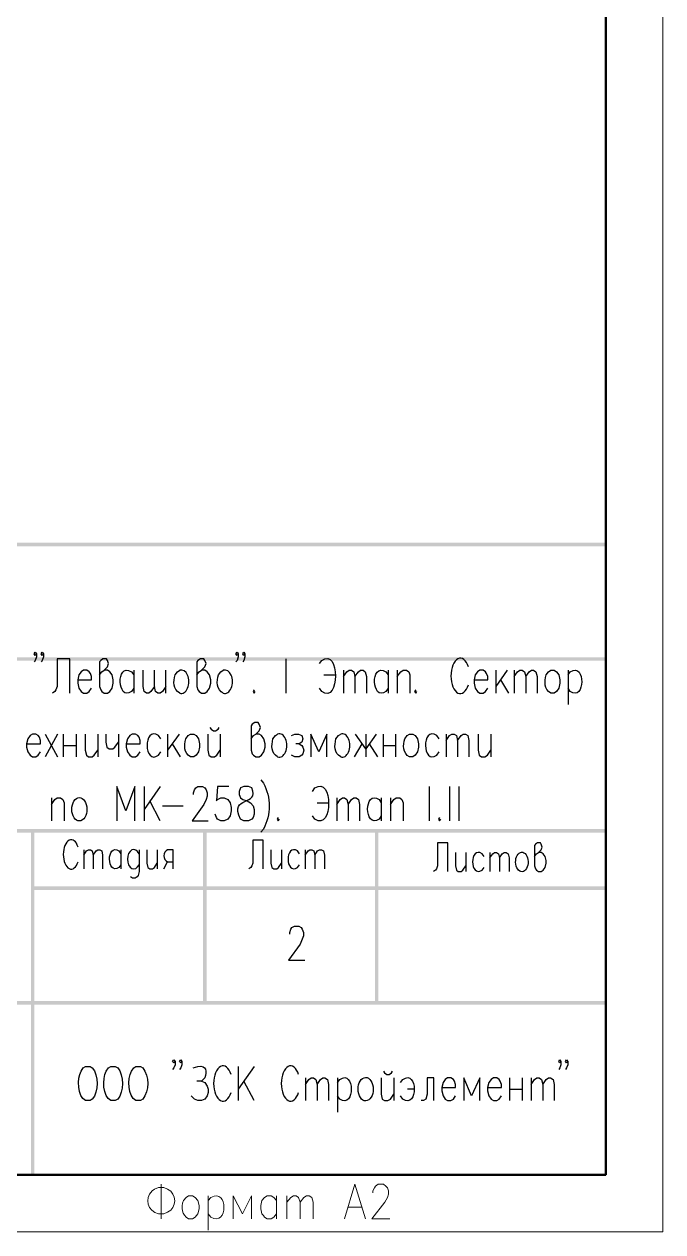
# Model space of a CAD drawing. Header units: millimetres. Extents: x 148937 to 2048786, y 870 to 351006.
# Drawn here: x 626443 to 632019, y 272458 to 282998 of the extents above; entities that cross this region are included whole.
import ezdxf

# ---------------------------------------------------------------- set-up
doc = ezdxf.new("R2010")
doc.units = ezdxf.units.MM
doc.layers.add('PDF _Геометрия', color=7, linetype='Continuous')
doc.layers.add('PDF _Сплошная заливка', color=7, linetype='Continuous', true_color=0x007eff)

msp = doc.modelspace()

# ---------------------------------------------------------------- linework, layer by layer
at = {"layer": 'PDF _Геометрия', "lineweight": 15}
msp.add_lwpolyline([(572614.19658, 272458.03955), (572614.19658, 314460.95953), (632018.60568, 314460.95953), (632018.60568, 272458.03955)], close=True, dxfattribs=at)
at = {"layer": 'PDF _Геометрия', "lineweight": 50}
msp.add_lwpolyline([(574612.3935, 272956.51559), (574612.3935, 313962.48783), (631520.13397, 313962.48783), (631520.13397, 272956.51559)], close=True, dxfattribs=at)
at = {"layer": 'PDF _Геометрия', "lineweight": 25}
for points in [[(626550.42596, 277502.94539), (626539.68297, 277487.90521), (626531.08858, 277502.94539), (626539.68297, 277517.98557), (626550.42596, 277502.94539), (626550.42596, 277475.01363), (626539.68297, 277444.93327), (626531.08858, 277432.04169)], [(626610.58695, 277502.94539), (626599.84397, 277487.90521), (626591.24958, 277502.94539), (626599.84397, 277517.98557), (626610.58695, 277502.94539), (626610.58695, 277475.01363), (626599.84397, 277444.93327), (626591.24958, 277432.04169)], [(628310.12685, 277502.94539), (628301.53246, 277487.90521), (628290.78948, 277502.94539), (628301.53246, 277517.98557), (628310.12685, 277502.94539), (628310.12685, 277475.01363), (628301.53246, 277444.93327), (628290.78948, 277432.04169)], [(628370.28785, 277502.94539), (628361.69346, 277487.90521), (628350.95048, 277502.94539), (628361.69346, 277517.98557), (628370.28785, 277502.94539), (628370.28785, 277475.01363), (628361.69346, 277444.93327), (628350.95048, 277432.04169)], [(626840.48676, 277159.16965), (626840.48676, 277459.97323), (626730.90832, 277459.97323), (626730.90832, 277217.18177), (626720.16533, 277189.25001), (626709.42235, 277174.20983), (626690.08498, 277159.16965)], [(627100.4668, 277318.16592), (627119.80417, 277346.09768), (627141.29014, 277358.98926), (627171.3705, 277389.06962), (627179.96489, 277417.00138), (627171.3705, 277444.93314), (627160.62752, 277459.97332), (627130.54716, 277459.97332), (627111.20979, 277444.93314), (627100.4668, 277432.04156), (627100.4668, 277217.18186), (627111.20979, 277189.2501), (627119.80417, 277174.20992), (627141.29014, 277159.16974), (627171.3705, 277159.16974), (627190.70787, 277174.20992), (627210.04525, 277202.14168), (627220.78823, 277245.11362), (627220.78823, 277275.19398), (627210.04525, 277318.16592), (627190.70787, 277346.09768), (627171.3705, 277358.98926), (627141.29014, 277358.98926)], [(627951.31155, 277318.16592), (627970.64892, 277346.09768), (627989.98629, 277358.98926), (628020.06665, 277389.06962), (628030.80964, 277417.00138), (628020.06665, 277444.93314), (628011.47226, 277459.97332), (627981.39191, 277459.97332), (627959.90594, 277444.93314), (627951.31155, 277432.04156), (627951.31155, 277217.18186), (627959.90594, 277189.2501), (627970.64892, 277174.20992), (627989.98629, 277159.16974), (628020.06665, 277159.16974), (628041.55262, 277174.20992), (628060.88999, 277202.14168), (628071.63298, 277245.11362), (628071.63298, 277275.19398), (628060.88999, 277318.16592), (628041.55262, 277346.09768), (628020.06665, 277358.98926), (627989.98629, 277358.98926)], [(628731.2522, 277159.16965), (628731.2522, 277459.97323)], [(629021.31247, 277417.00118), (629040.64984, 277444.93294)], [(626911.39031, 277275.19409), (627029.56314, 277275.19409), (627029.56314, 277303.12585), (627020.96876, 277331.05761), (627010.22577, 277346.09779), (626990.8884, 277358.98937), (626960.80804, 277358.98937), (626941.47067, 277346.09779), (626919.9847, 277318.16603), (626911.39031, 277275.19409), (626911.39031, 277245.11373), (626919.9847, 277202.14179), (626941.47067, 277174.21003), (626960.80804, 277159.16985), (626990.8884, 277159.16985), (627010.22577, 277174.21003), (627029.56314, 277202.14179)], [(627379.78473, 277346.09748), (627401.2707, 277318.16572)], [(627401.2707, 277358.98924), (627401.2707, 277159.16972)], [(627579.6041, 277217.1816), (627549.52374, 277174.20966), (627530.18637, 277159.16948), (627510.849, 277159.16948), (627491.51162, 277174.20966), (627480.76864, 277217.1816), (627480.76864, 277358.989)], [(627680.58787, 277217.1816), (627650.50751, 277174.20966), (627631.17014, 277159.16948), (627609.68417, 277159.16948), (627590.3468, 277174.20966), (627579.60381, 277217.1816), (627579.60381, 277358.989)], [(627680.58787, 277159.16965), (627680.58787, 277358.98917)], [(627760.08598, 277318.1659), (627781.57195, 277346.09766), (627800.90932, 277358.98924)], [(628140.38802, 277318.1659), (628159.72539, 277346.09766), (628181.21136, 277358.98924)], [(629059.98728, 277318.16592), (629160.97133, 277318.16592)], [(629229.72663, 277303.1258), (629259.80699, 277346.09774), (629281.29296, 277358.98933), (629300.63033, 277358.98933), (629319.96771, 277346.09774), (629330.71069, 277303.1258), (629330.71069, 277159.16981)], [(629229.72663, 277358.98924), (629229.72663, 277159.16972)], [(629330.71041, 277303.1258), (629360.79077, 277346.09774), (629380.12814, 277358.98933), (629401.61411, 277358.98933), (629420.95148, 277346.09774), (629431.69447, 277303.1258), (629431.69447, 277159.16981)], [(629601.43384, 277346.09748), (629620.77122, 277318.16572)], [(629620.77122, 277358.98924), (629620.77122, 277159.16972)], [(629700.26935, 277303.1258), (629730.34971, 277346.09774), (629751.83568, 277358.98933), (629779.76744, 277358.98933), (629801.25341, 277346.09774), (629809.84779, 277318.16598), (629809.84779, 277159.16981)], [(629700.26935, 277358.98924), (629700.26935, 277159.16972)], [(630370.63165, 277275.19409), (630490.95308, 277275.19409), (630490.95308, 277303.12585), (630480.21009, 277331.05761), (630471.6157, 277346.09779), (630450.12973, 277358.98937), (630420.04938, 277358.98937), (630400.712, 277346.09779), (630381.37463, 277318.16603), (630370.63165, 277275.19409), (630370.63165, 277245.11373), (630381.37463, 277202.14179), (630400.712, 277174.21003), (630420.04938, 277159.16985), (630450.12973, 277159.16985), (630471.6157, 277174.21003), (630490.95308, 277202.14179)], [(630660.69191, 277358.98924), (630561.85645, 277217.18184)], [(630561.85664, 277358.98924), (630561.85664, 277159.16972)], [(630720.85291, 277303.1258), (630750.93326, 277346.09774), (630770.27064, 277358.98933), (630791.75661, 277358.98933), (630811.09398, 277346.09774), (630821.83696, 277303.1258), (630821.83696, 277159.16981)], [(630720.85291, 277358.98924), (630720.85291, 277159.16972)], [(630821.83668, 277303.1258), (630851.91704, 277346.09774), (630871.25441, 277358.98933), (630890.59178, 277358.98933), (630909.92916, 277346.09774), (630920.67214, 277303.1258), (630920.67214, 277159.16981)], [(631000.1706, 277318.1659), (631021.65657, 277346.09766), (631040.99394, 277358.98924), (631071.0743, 277358.98924), (631090.41167, 277346.09766), (631111.89764, 277318.1659), (631120.49203, 277275.19396), (631120.49203, 277245.1136), (631111.89764, 277202.14166), (631090.41167, 277174.2099), (631071.0743, 277159.16972), (631040.99394, 277159.16972)], [(631191.39562, 277358.98924), (631191.39562, 277060.33426)], [(631191.39562, 277318.16592), (631210.73299, 277346.09768)], [(627401.2707, 277202.14149), (627379.78473, 277174.20972)], [(628449.78598, 277189.24988), (628441.19159, 277174.2097), (628449.78598, 277159.16952), (628460.52896, 277174.2097)], [(629040.64984, 277174.20972), (629021.31247, 277202.14149)], [(629620.77122, 277202.14149), (629601.43384, 277174.20972)], [(629861.41412, 277189.24988), (629850.67114, 277174.2097), (629861.41412, 277159.16952), (629870.00851, 277174.2097)], [(630600.53146, 277275.19409), (630671.43515, 277159.16985)], [(631210.73299, 277174.20992), (631191.39562, 277202.14168)], [(628426.15128, 276759.53049), (628445.48865, 276789.61085), (628464.82603, 276802.50243), (628494.90638, 276830.43419), (628505.64937, 276860.51455), (628494.90638, 276888.44631), (628486.312, 276903.48648), (628456.23164, 276903.48648), (628434.74567, 276888.44631), (628426.15128, 276873.40613), (628426.15128, 276660.69503), (628434.74567, 276630.61467), (628445.48865, 276617.72309), (628464.82603, 276602.68291), (628494.90638, 276602.68291), (628516.39235, 276617.72309), (628535.72973, 276645.65485), (628546.47271, 276688.62679), (628546.47271, 276716.55855), (628535.72973, 276759.53049), (628516.39235, 276789.61085), (628494.90638, 276802.50243), (628464.82603, 276802.50243)], [(626464.4823, 276716.55866), (626584.80373, 276716.55866), (626584.80373, 276746.63902), (626576.20934, 276774.57078), (626565.46635, 276789.61095), (626546.12898, 276802.50254), (626516.04862, 276802.50254), (626494.56265, 276789.61095), (626475.22528, 276759.5306), (626464.4823, 276716.55866), (626464.4823, 276688.6269), (626475.22528, 276645.65496), (626494.56265, 276617.7232), (626516.04862, 276602.68302), (626546.12898, 276602.68302), (626565.46635, 276617.7232), (626584.80373, 276645.65496)], [(626735.20543, 276802.50286), (626625.62698, 276602.68335)], [(626625.62707, 276802.50286), (626735.20551, 276602.68335)], [(626784.62333, 276802.50286), (626784.62333, 276602.68335)], [(626896.3502, 276802.50286), (626896.3502, 276602.68335)], [(626975.84833, 276802.50286), (626975.84833, 276660.69546), (626986.59131, 276617.72353), (627005.92869, 276602.68335), (627036.00904, 276602.68335), (627055.34642, 276617.72353), (627085.42677, 276660.69546)], [(627085.42669, 276802.50286), (627085.42669, 276602.68335)], [(627156.33023, 276802.50286), (627156.33023, 276731.59916), (627164.92462, 276688.62723), (627186.41059, 276673.58705), (627216.49095, 276673.58705), (627235.82832, 276688.62723), (627265.90868, 276731.59916)], [(627265.90914, 276802.50286), (627265.90914, 276602.68335)], [(627334.66418, 276716.55866), (627454.98561, 276716.55866), (627454.98561, 276746.63902), (627446.39122, 276774.57078), (627435.64823, 276789.61095), (627416.31086, 276802.50254), (627386.2305, 276802.50254), (627364.74453, 276789.61095), (627345.40716, 276759.5306), (627334.66418, 276716.55866), (627334.66418, 276688.6269), (627345.40716, 276645.65496), (627364.74453, 276617.7232), (627386.2305, 276602.68302), (627416.31086, 276602.68302), (627435.64823, 276617.7232), (627454.98561, 276645.65496)], [(627635.46753, 276759.53049), (627616.13016, 276789.61085)], [(627796.6123, 276802.50286), (627695.62825, 276660.69546)], [(627695.62853, 276802.50286), (627695.62853, 276602.68335)], [(627854.62423, 276759.53093), (627876.1102, 276789.61128), (627895.44757, 276802.50286), (627925.52793, 276802.50286), (627944.8653, 276789.61128), (627966.35127, 276759.53093), (627974.94566, 276716.55899), (627974.94566, 276688.62723), (627966.35127, 276645.65529), (627944.8653, 276617.72353), (627925.52793, 276602.68335), (627895.44757, 276602.68335)], [(628045.84979, 276802.50286), (628045.84979, 276660.69546), (628056.59278, 276617.72353), (628075.93015, 276602.68335), (628106.01051, 276602.68335), (628125.34788, 276617.72353), (628155.42824, 276660.69546)], [(628065.18693, 276860.51481), (628075.92991, 276845.47463), (628095.26728, 276830.43445), (628114.60466, 276830.43445), (628136.09063, 276845.47463), (628144.68501, 276860.51481)], [(628155.42815, 276802.50286), (628155.42815, 276602.68335)], [(628615.22775, 276759.53093), (628636.71372, 276789.61128), (628656.05109, 276802.50286)], [(628776.37254, 276789.61126), (628806.4529, 276802.50284), (628836.53326, 276802.50284), (628866.61362, 276789.61126), (628875.208, 276759.5309), (628866.61362, 276731.59914), (628845.12765, 276716.55896), (628815.04729, 276716.55896)], [(629085.77048, 276602.68328), (629085.77048, 276802.5028), (629014.86678, 276645.65522), (628946.11168, 276802.5028), (628946.11168, 276602.68328)], [(629165.26859, 276759.53093), (629186.75456, 276789.61128), (629206.09194, 276802.50286)], [(629515.48988, 276802.50286), (629425.24881, 276673.58705), (629335.00773, 276802.50286)], [(629425.24865, 276802.50286), (629425.24865, 276602.68335)], [(629575.65088, 276802.50286), (629575.65088, 276602.68335)], [(629685.22923, 276802.50286), (629685.22923, 276602.68335)], [(629766.87594, 276759.53093), (629786.21331, 276789.61128), (629805.55069, 276802.50286), (629835.63104, 276802.50286), (629854.96842, 276789.61128), (629876.45439, 276759.53093), (629885.04877, 276716.55899), (629885.04877, 276688.62723), (629876.45439, 276645.65529), (629854.96842, 276617.72353), (629835.63104, 276602.68335), (629805.55069, 276602.68335)], [(630065.53072, 276759.53049), (630046.19335, 276789.61085)], [(630125.69118, 276802.50286), (630125.69118, 276602.68335)], [(630125.69118, 276746.63888), (630155.77153, 276789.61082), (630175.10891, 276802.50241), (630196.59488, 276802.50241), (630215.93225, 276789.61082), (630226.67523, 276746.63888), (630226.67523, 276602.68289)], [(630226.6755, 276746.63888), (630256.75585, 276789.61082), (630276.09323, 276802.50241), (630295.4306, 276802.50241), (630316.91657, 276789.61082), (630325.51096, 276746.63888), (630325.51096, 276602.68289)], [(630405.00889, 276802.50286), (630405.00889, 276660.69546), (630415.75188, 276617.72353), (630435.08925, 276602.68335), (630465.16961, 276602.68335), (630486.65558, 276617.72353), (630516.73593, 276660.69546)], [(630516.7363, 276802.50286), (630516.7363, 276602.68335)], [(626784.62333, 276703.66705), (626896.35037, 276703.66705)], [(627736.45185, 276716.55866), (627805.20696, 276602.68302)], [(628845.12758, 276716.55866), (628866.61355, 276703.66708), (628875.20794, 276688.6269), (628885.95092, 276660.69514), (628875.20794, 276630.61478), (628866.61355, 276617.7232), (628845.12758, 276602.68302), (628806.45284, 276602.68302), (628776.37248, 276617.7232)], [(629326.41339, 276602.68328), (629395.16849, 276716.55892)], [(629455.32942, 276716.55866), (629526.23312, 276602.68302)], [(629575.65088, 276703.66705), (629685.22932, 276703.66705)], [(627616.13016, 276617.72309), (627635.46753, 276645.65485)], [(630046.19335, 276617.72309), (630065.53072, 276645.65485)], [(626681.4905, 276188.004), (626709.42226, 276230.97594), (626730.90823, 276246.01612), (626760.98859, 276246.01612), (626780.32596, 276230.97594), (626791.06895, 276203.04418), (626791.06895, 276046.1966)], [(626681.4905, 276246.01594), (626681.4905, 276046.19643)], [(627409.86474, 276046.19636), (627409.86474, 276344.85134), (627330.36665, 276132.14024), (627250.86857, 276344.85134), (627250.86857, 276046.19636)], [(627491.51138, 276344.85121), (627491.51138, 276046.19623)], [(627631.17051, 276344.85121), (627491.51171, 276145.03169)], [(627921.23078, 276273.94766), (627921.23078, 276288.98784), (627929.82516, 276316.9196), (627940.56815, 276331.95978), (627959.90552, 276344.85136), (628000.72886, 276344.85136), (628020.06624, 276331.95978), (628030.80922, 276316.9196), (628041.55221, 276288.98784), (628041.55221, 276258.90748), (628030.80922, 276230.97572), (628011.47185, 276188.00378), (627910.48779, 276046.19638), (628050.14659, 276046.19638)], [(628230.62872, 276344.85121), (628129.64466, 276344.85121), (628121.05027, 276218.08399), (628129.64466, 276230.97557), (628159.72502, 276246.01575), (628189.80537, 276246.01575), (628219.88573, 276230.97557), (628241.3717, 276203.04381), (628249.96609, 276160.07187), (628249.96609, 276132.14011), (628241.3717, 276089.16817), (628219.88573, 276059.08781), (628189.80537, 276046.19623), (628159.72502, 276046.19623), (628129.64466, 276059.08781), (628121.05027, 276074.12799), (628110.30729, 276102.05975)], [(628430.44837, 276331.95963), (628400.36801, 276344.85121), (628361.69326, 276344.85121), (628331.61291, 276331.95963), (628320.86992, 276301.87927), (628320.86992, 276273.94751), (628331.61291, 276246.01575), (628350.95028, 276230.97557), (628389.62502, 276218.08399), (628419.70538, 276203.04381), (628441.19135, 276175.11205), (628449.78574, 276145.03169), (628449.78574, 276102.05975), (628441.19135, 276074.12799), (628430.44837, 276059.08781), (628400.36801, 276046.19623), (628361.69326, 276046.19623), (628331.61291, 276059.08781)], [(628961.15201, 276301.87938), (628980.48939, 276331.95974)], [(629171.71414, 276188.004), (629201.7945, 276230.97594), (629221.13187, 276246.01612), (629240.46925, 276246.01612), (629259.80662, 276230.97594), (629270.54961, 276188.004), (629270.54961, 276046.1966)], [(629171.71414, 276246.01594), (629171.71414, 276046.19643)], [(629270.54995, 276188.004), (629300.63031, 276230.97594), (629319.96769, 276246.01612), (629341.45365, 276246.01612), (629360.79103, 276230.97594), (629371.53401, 276188.004), (629371.53401, 276046.1966)], [(629560.61022, 276246.01594), (629560.61022, 276046.19643)], [(629640.10835, 276188.004), (629670.18871, 276230.97594), (629691.67468, 276246.01612), (629721.75503, 276246.01612), (629741.09241, 276230.97594), (629751.83539, 276203.04418), (629751.83539, 276046.1966)], [(629640.10835, 276246.01594), (629640.10835, 276046.19643)], [(629981.73557, 276046.19636), (629981.73557, 276344.85134)], [(630160.06897, 276046.19636), (630160.06897, 276344.85134)], [(630241.71561, 276046.19636), (630241.71561, 276344.85134)], [(627631.17051, 276046.19636), (627540.92944, 276218.08412)], [(627650.50765, 276175.1124), (627830.98979, 276175.1124)], [(628999.82682, 276203.04411), (629100.81088, 276203.04411)], [(629541.27284, 276230.97559), (629560.61022, 276203.04383)], [(628660.34811, 276074.12808), (628651.75372, 276059.0879), (628660.34811, 276046.19632), (628671.0911, 276059.0879)], [(628980.48939, 276059.08792), (628961.15201, 276089.16828)], [(629560.61022, 276089.16819), (629541.27284, 276059.08783)], [(630069.82774, 276074.12808), (630061.23335, 276059.0879), (630069.82774, 276046.19632), (630080.57073, 276059.0879)], [(628529.28411, 275627.22006), (628529.28411, 275876.45731), (628439.04304, 275876.45731), (628439.04304, 275674.4892), (628430.44865, 275650.85463), (628421.85426, 275637.96305), (628404.66549, 275627.22006)], [(630140.73184, 275603.58536), (630140.73184, 275852.82261), (630050.49076, 275852.82261), (630050.49076, 275650.8545), (630041.89637, 275627.21993), (630033.30199, 275614.32835), (630016.11321, 275603.58536)], [(630899.1863, 275734.64991), (630916.37508, 275758.28448), (630933.56385, 275769.02746), (630957.19842, 275792.66203), (630965.79281, 275816.29659), (630957.19842, 275842.07976), (630950.75263, 275852.82274), (630924.96947, 275852.82274), (630907.78069, 275842.07976), (630899.1863, 275829.18818), (630899.1863, 275650.85463), (630907.78069, 275627.22006), (630916.37508, 275614.32848), (630933.56385, 275603.5855), (630957.19842, 275603.5855), (630974.3872, 275614.32848), (630991.57597, 275637.96305), (631000.17036, 275674.4892), (631000.17036, 275698.12376), (630991.57597, 275734.64991), (630974.3872, 275758.28448), (630957.19842, 275769.02746), (630933.56385, 275769.02746)], [(626962.95673, 275745.393), (626986.59129, 275781.91915), (627003.78007, 275792.66214), (627020.96884, 275792.66214), (627038.15762, 275781.91915), (627046.75201, 275745.393), (627046.75201, 275627.22017)], [(626962.95673, 275792.66185), (626962.95673, 275627.21989)], [(627046.75188, 275745.393), (627070.38644, 275781.91915), (627087.57522, 275792.66214), (627104.76399, 275792.66214), (627121.95277, 275781.91915), (627128.39856, 275745.393), (627128.39856, 275627.22017)], [(627270.206, 275781.91928), (627287.39478, 275758.28472)], [(627287.39478, 275792.66185), (627287.39478, 275627.21989)], [(627446.39104, 275792.66185), (627446.39104, 275603.58532), (627437.79666, 275567.05917), (627429.20227, 275556.31619), (627412.01349, 275543.42461), (627388.37893, 275543.42461), (627371.19015, 275556.31619)], [(627512.99757, 275792.66185), (627512.99757, 275674.48902), (627521.59196, 275637.96287), (627538.78073, 275627.21989), (627562.4153, 275627.21989), (627579.60408, 275637.96287), (627605.38724, 275674.48902)], [(627605.38731, 275792.66185), (627605.38731, 275627.21989)], [(627745.04589, 275627.22006), (627745.04589, 275792.66203), (627695.62816, 275792.66203)], [(628595.89064, 275792.66185), (628595.89064, 275674.48902), (628604.48503, 275637.96287), (628621.6738, 275627.21989), (628647.45697, 275627.21989), (628662.49714, 275637.96287), (628688.28031, 275674.48902)], [(628688.27983, 275792.66185), (628688.27983, 275627.21989)], [(628847.27609, 275758.28461), (628830.08731, 275781.91917)], [(628896.694, 275745.393), (628922.47716, 275781.91915), (628937.51734, 275792.66214), (628954.70611, 275792.66214), (628971.89489, 275781.91915), (628980.48928, 275745.393), (628980.48928, 275627.22017)], [(628896.694, 275792.66185), (628896.694, 275627.21989)], [(628980.48915, 275745.393), (629004.12371, 275781.91915), (629021.31249, 275792.66214), (629038.50126, 275792.66214), (629055.69004, 275781.91915), (629064.28443, 275745.393), (629064.28443, 275627.22017)], [(630207.33836, 275769.0277), (630207.33836, 275650.85487), (630215.93275, 275614.32872), (630233.12153, 275603.58574), (630258.90469, 275603.58574), (630273.94487, 275614.32872), (630299.72803, 275650.85487)], [(630299.72755, 275769.0277), (630299.72755, 275603.58574)], [(630458.72381, 275734.64991), (630441.53504, 275758.28448)], [(630508.14172, 275769.0277), (630508.14172, 275603.58574)], [(630508.14172, 275721.75831), (630533.92488, 275758.28445), (630548.96506, 275769.02744), (630566.15384, 275769.02744), (630583.34261, 275758.28445), (630591.937, 275721.75831), (630591.937, 275603.58547)], [(630591.93687, 275721.75831), (630615.57144, 275758.28445), (630632.76021, 275769.02744), (630649.94899, 275769.02744), (630667.13776, 275758.28445), (630675.73215, 275721.75831), (630675.73215, 275603.58547)], [(627287.39478, 275661.59785), (627270.206, 275637.96329)], [(627663.39925, 275627.22006), (627695.6282, 275687.38078)], [(627695.62816, 275687.38078), (627745.04589, 275687.38078)], [(628830.08731, 275637.96318), (628847.27609, 275661.59774)], [(630441.53504, 275614.32848), (630458.72381, 275637.96305)], [(628761.33243, 275055.69303), (628761.33243, 275070.73321), (628772.07542, 275098.66497), (628780.6698, 275113.70515), (628802.15577, 275126.59673), (628840.83052, 275126.59673), (628862.31649, 275113.70515), (628870.91088, 275098.66497), (628881.65386, 275070.73321), (628881.65386, 275040.65285), (628870.91088, 275012.72109), (628851.5735, 274969.74915), (628750.58945, 274827.94175), (628892.39685, 274827.94175)], [(627760.086, 273944.86879), (627749.34302, 273931.97721), (627738.60003, 273944.86879), (627749.34302, 273959.90897), (627760.086, 273944.86879), (627760.086, 273916.93703), (627749.34302, 273889.00527), (627738.60003, 273873.96509)], [(627818.09849, 273944.86879), (627809.50411, 273931.97721), (627798.76112, 273944.86879), (627809.50411, 273959.90897), (627818.09849, 273944.86879), (627818.09849, 273916.93703), (627809.50411, 273889.00527), (627798.76112, 273873.96509)], [(631129.08611, 273944.86879), (631118.34313, 273931.97721), (631109.74874, 273944.86879), (631118.34313, 273959.90897), (631129.08611, 273944.86879), (631129.08611, 273916.93703), (631118.34313, 273889.00527), (631109.74874, 273873.96509)], [(631189.24711, 273944.86879), (631178.50413, 273931.97721), (631169.90974, 273944.86879), (631178.50413, 273959.90897), (631189.24711, 273944.86879), (631189.24711, 273916.93703), (631178.50413, 273889.00527), (631169.90974, 273873.96509)], [(626939.32209, 273858.92502), (626958.65947, 273889.00538), (626977.99684, 273901.89696), (627018.82018, 273901.89696), (627038.15755, 273889.00538)], [(627158.47927, 273858.92502), (627179.96524, 273889.00538), (627199.30261, 273901.89696), (627237.97736, 273901.89696), (627259.46333, 273889.00538)], [(627379.78458, 273858.92502), (627399.12195, 273889.00538), (627418.45933, 273901.89696), (627459.28267, 273901.89696), (627478.62004, 273889.00538)], [(627919.08227, 273889.00536), (627959.90561, 273901.89694)], [(628310.12685, 273901.89696), (628310.12685, 273603.24198)], [(628449.78598, 273901.89696), (628310.12718, 273702.07744)], [(629579.9479, 273858.92458), (629588.54228, 273846.033), (629610.02825, 273830.99282), (629629.36563, 273830.99282), (629648.703, 273846.033), (629659.44598, 273858.92458)], [(628020.06632, 273803.06148), (627989.98597, 273772.98112), (628020.06632, 273760.08954), (628039.4037, 273730.00918), (628047.99808, 273702.07742), (628047.99808, 273674.14566), (628039.4037, 273646.2139), (628020.06632, 273616.13354), (627989.98597, 273603.24196), (627959.90561, 273603.24196), (627929.82525, 273616.13354), (627899.74489, 273646.2139)], [(627989.98581, 273772.98092), (627949.16247, 273772.98092)], [(628449.78598, 273603.24157), (628359.54491, 273772.98073)], [(628898.8425, 273745.04921), (628928.92286, 273788.02115), (628948.26024, 273803.06133), (628969.7462, 273803.06133), (628989.08358, 273788.02115), (628999.82656, 273745.04921), (628999.82656, 273603.24181)], [(628898.8425, 273803.06115), (628898.8425, 273603.24163)], [(628999.82682, 273745.04921), (629029.90718, 273788.02115), (629049.24455, 273803.06133), (629068.58193, 273803.06133), (629090.0679, 273788.02115), (629098.66228, 273745.04921), (629098.66228, 273603.24181)], [(629178.16022, 273803.06115), (629178.16022, 273502.25757)], [(629178.16022, 273760.08932), (629199.64619, 273788.02108)], [(629558.46171, 273803.06115), (629558.46171, 273659.10515), (629569.20469, 273616.13321), (629588.54207, 273603.24163), (629618.62242, 273603.24163), (629640.10839, 273616.13321), (629670.18875, 273659.10515)], [(629670.18912, 273803.06115), (629670.18912, 273603.24163)], [(629728.20106, 273760.08932), (629749.68703, 273788.02108)], [(630018.26133, 273603.24163), (630018.26133, 273803.06115), (629960.24921, 273803.06115), (629960.24921, 273659.10515), (629949.50622, 273616.13321), (629930.16885, 273603.24163), (629908.68288, 273603.24163)], [(630089.16542, 273717.11749), (630209.48685, 273717.11749), (630209.48685, 273745.04925), (630198.74387, 273772.98101), (630190.14948, 273788.02119), (630168.66351, 273803.06137), (630138.58315, 273803.06137), (630119.24578, 273788.02119), (630099.90841, 273760.08943), (630089.16542, 273717.11749), (630089.16542, 273689.18573), (630099.90841, 273646.21379), (630119.24578, 273616.13343), (630138.58315, 273603.24185), (630168.66351, 273603.24185), (630190.14948, 273616.13343), (630209.48685, 273646.21379)], [(630420.049, 273603.24157), (630420.049, 273803.06108), (630349.1453, 273646.21351), (630280.3902, 273803.06108), (630280.3902, 273603.24157)], [(630488.80459, 273717.11749), (630609.12602, 273717.11749), (630609.12602, 273745.04925), (630598.38303, 273772.98101), (630589.78865, 273788.02119), (630568.30268, 273803.06137), (630540.37091, 273803.06137), (630518.88495, 273788.02119), (630499.54757, 273760.08943), (630488.80459, 273717.11749), (630488.80459, 273689.18573), (630499.54757, 273646.21379), (630518.88495, 273616.13343), (630540.37091, 273603.24185), (630568.30268, 273603.24185), (630589.78865, 273616.13343), (630609.12602, 273646.21379)], [(630680.02959, 273803.06115), (630680.02959, 273603.24163)], [(630789.60794, 273803.06115), (630789.60794, 273603.24163)], [(630869.10608, 273745.04921), (630899.18643, 273788.02115), (630918.52381, 273803.06133), (630940.00978, 273803.06133), (630959.34715, 273788.02115), (630970.09013, 273745.04921), (630970.09013, 273603.24181)], [(630869.10608, 273803.06115), (630869.10608, 273603.24163)], [(630970.08985, 273745.04921), (631000.17021, 273788.02115), (631019.50758, 273803.06133), (631038.84495, 273803.06133), (631060.33092, 273788.02115), (631068.92531, 273745.04921), (631068.92531, 273603.24181)], [(627038.15755, 273616.13356), (627018.82018, 273603.24198), (626977.99684, 273603.24198)], [(627259.46333, 273616.13356), (627237.97736, 273603.24198), (627199.30261, 273603.24198)], [(627478.62004, 273616.13356), (627459.28267, 273603.24198), (627418.45933, 273603.24198)], [(629199.64619, 273616.13332), (629178.16022, 273646.21368)], [(629749.68703, 273616.13332), (629728.20106, 273646.21368)], [(629848.52252, 273702.07738), (629788.3618, 273702.07738)], [(630680.02959, 273702.07738), (630789.60803, 273702.07738)]]:
    msp.add_lwpolyline(points, dxfattribs=at)
msp.add_lwpolyline([(628509.94643, 276402.8637), (628531.4324, 276374.93194, -0.2517379679), (628531.4324, 275973.1443), (628509.94643, 275945.21254)], format="xyb", dxfattribs=at)
at = {"layer": 'PDF _Геометрия', "lineweight": 15}
for points in [[(626518.19722, 272956.51397), (631520.13071, 272956.51397)], [(627639.76455, 272872.71882), (627639.76455, 272571.91524)], [(629240.46973, 272571.91491), (629330.7108, 272872.71849), (629423.10047, 272571.91491)], [(629487.55816, 272799.66621), (629487.55816, 272814.70639), (629500.44974, 272842.63815), (629511.19273, 272857.67833), (629532.6787, 272872.71851), (629579.94783, 272872.71851), (629601.4338, 272857.67833), (629614.32538, 272842.63815), (629625.06837, 272814.70639), (629625.06837, 272786.77463), (629614.32538, 272756.69427), (629590.69082, 272715.87093), (629476.81518, 272571.91494), (629635.81135, 272571.91494)], [(627560.26688, 272814.70674), (627581.75285, 272829.74692), (627616.1304, 272844.7871), (627661.25094, 272844.7871), (627695.62849, 272829.74692)], [(627833.13841, 272730.91115), (627856.77298, 272758.84292), (627878.25895, 272771.7345), (627912.6365, 272771.7345), (627936.27106, 272758.84292), (627959.90563, 272730.91115), (627970.64862, 272687.93922), (627970.64862, 272657.85886), (627959.90563, 272614.88692), (627936.27106, 272586.95516), (627912.6365, 272571.91498), (627878.25895, 272571.91498)], [(628050.14681, 272771.7345), (628050.14681, 272473.07952)], [(628428.29979, 272571.91491), (628428.29979, 272771.73443), (628348.8017, 272614.88685), (628267.15502, 272771.73443), (628267.15502, 272571.91491)], [(628645.308, 272614.88729), (628621.67343, 272586.95553), (628600.18746, 272571.91535), (628565.80991, 272571.91535), (628542.17534, 272586.95553), (628531.43236, 272601.99571), (628518.54078, 272614.88729), (628507.79779, 272657.85923), (628507.79779, 272687.93959), (628518.54078, 272730.91153), (628542.17534, 272758.84329), (628565.80991, 272771.73487), (628600.18746, 272771.73487), (628621.67343, 272758.84329), (628645.308, 272730.91153)], [(628645.308, 272771.7345), (628645.308, 272571.91498)], [(628735.54922, 272715.87106), (628769.92677, 272758.843), (628793.56134, 272771.73458), (628817.19591, 272771.73458), (628838.68188, 272758.843), (628851.57346, 272715.87106), (628851.57346, 272571.91507)], [(628735.54922, 272771.7345), (628735.54922, 272571.91498)], [(628851.57366, 272715.87106), (628885.95121, 272758.843), (628907.43718, 272771.73458), (628931.07174, 272771.73458), (628954.70631, 272758.843), (628965.44929, 272715.87106), (628965.44929, 272571.91507)], [(628050.14681, 272730.91118), (628073.78138, 272758.84294)], [(629272.69846, 272672.89923), (629388.7227, 272672.89923)], [(627695.62849, 272629.9274), (627661.25094, 272614.88722), (627616.1304, 272614.88722)], [(628073.78138, 272586.95518), (628050.14681, 272614.88694)]]:
    msp.add_lwpolyline(points, dxfattribs=at)
at = {"layer": 'PDF _Геометрия', "lineweight": 25}
for centre, major_axis, ratio, start_param, end_param in [((630250.46065, 277309.80338), (-0.71991, -154.8344), 0.5299523043, 2.1107022801, 7.3316220767), ((627815.07751, 277259.22316), (-0.74269, -102.28972), 0.6459065608, 6.0783186787, 9.6521256624), ((628195.37954, 277259.22316), (-0.74269, -102.28975), 0.6459065608, 6.07831868, 9.6521256638), ((628670.4745, 276702.70261), (-0.54193, -102.41393), 0.6408664055, 6.0698845122, 9.6545920783), ((629220.51535, 276702.70261), (-0.54193, -102.4139), 0.6408664055, 6.0698845109, 9.6545920768), ((626925.27766, 276146.1062), (0, 102.19291), 0.6465604654, 0.2117591001, 6.4949444073), ((626853.8919, 275751.83862), (0, -127.9046), 0.5399092297, 2.0989632896, 7.3258149435), ((627400.19621, 275709.94119), (0, 84.60691), 0.6652991439, 5.3205890891, 10.3873739949), ((630787.7049, 275686.30672), (0, 85.23569), 0.639247627, 0.2435056272, 6.5266909344), ((628179.39325, 273752.56906), (0, -153.81308), 0.5333575224, 2.1058227474, 7.3189553926), ((628768.7913, 273752.37113), (-0.16644, -154.52539), 0.5249174718, 2.105145585, 7.3237364781), ((629424.0959, 273703.15138), (0, -102.19237), 0.6465604654, 3.3533517924, 9.6365370995)]:
    msp.add_ellipse(centre, major_axis=major_axis, ratio=ratio, start_param=start_param, end_param=end_param, dxfattribs=at)
for points in [[(629040.64984, 277444.93294), (629201.79461, 277560.13355), (629200.43383, 277058.65102), (629040.64984, 277174.20972)], [(627379.78473, 277174.20972), (627257.81605, 277081.13967), (627239.44554, 277431.21773), (627379.78473, 277346.09748)], [(629601.43384, 277174.20972), (629476.60036, 277080.20861), (629459.91292, 277432.1846), (629601.43384, 277346.09748)], [(631210.73299, 277346.09768), (631348.63711, 277433.18748), (631339.9711, 277081.46215), (631210.73299, 277174.20992)], [(627800.90932, 277159.16972), (627740.99928, 277194.29928), (627745.15323, 277259.83149), (627760.08598, 277318.1659)], [(628181.21136, 277159.16972), (628125.52689, 277185.45422), (628118.65138, 277267.81711), (628140.38802, 277318.1659)], [(631040.99394, 277159.16972), (630981.0839, 277194.29928), (630985.23785, 277259.83149), (631000.1706, 277318.1659)], [(627616.13016, 276789.61085), (627477.04432, 276876.05606), (627488.71836, 276523.14901), (627616.13016, 276617.72309)], [(630046.19335, 276789.61085), (629909.6142, 276876.84388), (629916.16742, 276525.01113), (630046.19335, 276617.72309)], [(627895.44757, 276602.68335), (627836.00305, 276637.74129), (627839.58405, 276701.44719), (627854.62423, 276759.53093)], [(628656.05109, 276602.68335), (628596.60658, 276637.74129), (628600.18757, 276701.44719), (628615.22775, 276759.53093)], [(629206.09194, 276602.68335), (629146.64742, 276637.74129), (629150.22842, 276701.44719), (629165.26859, 276759.53093)], [(629805.55069, 276602.68335), (629752.40872, 276633.33666), (629745.24673, 276707.67812), (629766.87594, 276759.53093)], [(628980.48939, 276331.95974), (629141.49092, 276440.82198), (629141.49092, 275950.22567), (628980.48939, 276059.08792)], [(628331.61291, 276059.08781), (628226.61813, 276272.87321), (628505.29116, 276168.30816), (628430.44837, 276331.95963)], [(629541.27284, 276059.08783), (629407.48687, 275973.82434), (629409.42061, 276322.97135), (629541.27284, 276230.97559)], [(627270.206, 275637.96329), (627162.27482, 275565.41233), (627159.80393, 275855.18644), (627270.206, 275781.91928)], [(628830.08731, 275781.91917), (628718.75418, 275852.85868), (628718.75418, 275567.02367), (628830.08731, 275637.96318)], [(630441.53504, 275758.28448), (630330.20191, 275829.22399), (630330.20191, 275543.38897), (630441.53504, 275614.32848)], [(627695.62816, 275792.66203), (627653.15756, 275775.25839), (627653.15756, 275704.78441), (627695.62816, 275687.38078)], [(626977.99684, 273603.24198), (626907.73772, 273635.61418), (626906.16208, 273800.51899), (626939.32209, 273858.92502)], [(627038.15755, 273889.00538), (627095.05956, 273826.48121), (627095.05956, 273678.62193), (627038.15755, 273616.13356)], [(627199.30261, 273603.24198), (627126.64422, 273639.23098), (627126.42936, 273791.56651), (627158.47927, 273858.92502)], [(627259.46333, 273889.00538), (627313.85864, 273827.19741), (627313.85864, 273677.94154), (627259.46333, 273616.13356)], [(627418.45933, 273603.24198), (627348.77316, 273640.09042), (627341.75441, 273792.6408), (627379.78458, 273858.92502)], [(627478.62004, 273889.00538), (627536.20244, 273814.09096), (627536.20244, 273691.01217), (627478.62004, 273616.13356)], [(627959.90561, 273901.89694), (628036.86119, 273913.39193), (628038.97398, 273857.67165), (628020.06632, 273803.06148)], [(629199.64619, 273788.02108), (629327.66676, 273880.33913), (629334.47065, 273529.36582), (629199.64619, 273616.13332)], [(629749.68703, 273788.02108), (629877.7076, 273880.33913), (629884.51149, 273529.36582), (629749.68703, 273616.13332)]]:
    msp.add_open_spline(points, degree=3, dxfattribs=at)
at = {"layer": 'PDF _Геометрия', "lineweight": 15}
for points in [[(627616.1304, 272614.88722), (627523.59749, 272639.84676), (627487.32201, 272746.41717), (627560.26688, 272814.70674)], [(627695.62849, 272829.74692), (627777.84813, 272792.75524), (627777.84813, 272666.91908), (627695.62849, 272629.9274)], [(628073.78138, 272758.84294), (628227.94321, 272846.68474), (628222.03457, 272495.13847), (628073.78138, 272586.95518)], [(627878.25895, 272571.91498), (627815.30505, 272605.21823), (627812.08216, 272670.92949), (627833.13841, 272730.91115)]]:
    msp.add_open_spline(points, degree=3, dxfattribs=at)
at = {"layer": 'PDF _Сплошная заливка', "color": 7, "lineweight": 25, "transparency": 33554559}
for points in [[(631520.13069, 278471.96253), (613033.60276, 278441.88217), (613003.52143, 278471.96253)], [(631520.13069, 278441.88231), (631520.13069, 278471.96266), (613033.60276, 278441.88231)], [(613018.56209, 277442.78439), (631520.1296, 277472.86475), (631520.1296, 277442.78439)], [(613018.56209, 277472.86462), (613018.56209, 277442.78426), (631520.1296, 277472.86462)], [(613018.56209, 275943.06408), (631520.1296, 275973.14444), (631520.1296, 275943.06408)], [(613018.56209, 275973.1443), (613018.56209, 275943.06395), (631520.1296, 275973.1443)], [(626533.23733, 272956.51397), (626503.15697, 275958.10393), (626533.23733, 275958.10393)], [(626503.15711, 272956.51397), (626533.23746, 272956.51397), (626503.15711, 275958.10393)], [(629534.82701, 274456.23482), (629504.74665, 275958.10407), (629534.82701, 275958.10407)], [(629504.74678, 274456.23482), (629534.82714, 274456.23482), (629504.74678, 275958.10407)], [(626518.19722, 275442.44059), (631520.13071, 275472.52095), (631520.13071, 275442.44059)], [(626518.19722, 275472.52082), (626518.19722, 275442.44046), (631520.13071, 275472.52082)], [(619518.06791, 274441.19471), (631520.13071, 274471.27507), (631520.13071, 274441.19471)], [(619518.06791, 274471.27494), (619518.06791, 274441.19458), (631520.13071, 274471.27494)]]:
    msp.add_solid(points, dxfattribs=at)
at = {"layer": 'PDF _Сплошная заливка', "color": 7, "lineweight": 15, "transparency": 33554559}
for points in [[(628035.1067, 274456.23482), (628005.02634, 275958.10407), (628035.1067, 275958.10407)], [(628005.02647, 274456.23482), (628035.10683, 274456.23482), (628005.02647, 275958.10407)]]:
    msp.add_solid(points, dxfattribs=at)

doc.saveas('drawing.dxf')
